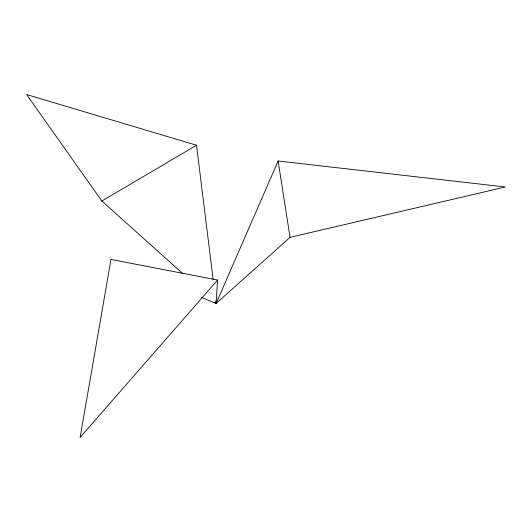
<?xml version="1.0" encoding="UTF-8"?>
<svg xmlns="http://www.w3.org/2000/svg" width="532" height="532" viewBox="0 0 532 532"><rect width="100%" height="100%" fill="white"/><g stroke="black" fill="none" stroke-linecap="round" stroke-linejoin="round"><path stroke-width="0.8" d="M217.575 280.032L80.106 437.47L110.975 259.443L217.575 280.032L216.098 303.506L201.628 297.441M215.793 301.039L216.098 303.506L290.04 237.352L505.4 186.991L278.13 161.003L216.098 303.506L214.862 302.402M196.547 145.249L26.6 94.53L101.865 201.016L196.547 145.249L213.146 279.606M101.865 201.016L182.755 273.594M278.13 161.003L290.04 237.352"/></g></svg>
